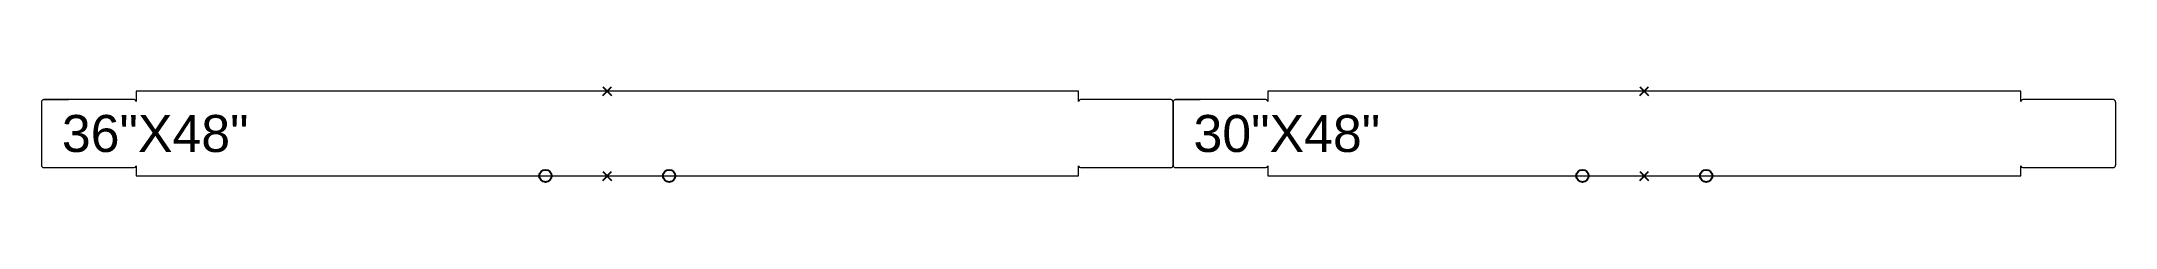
# Model space of a CAD drawing. Extents: x 0 to 1.68, y -0.04 to 0.04.
import ezdxf

# ---------------------------------------------------------------- set-up
doc = ezdxf.new("R2010")
doc.units = 0
doc.styles.get("Standard").update_dxf_attribs({"font": 'arial.ttf'})

msp = doc.modelspace()

# ---------------------------------------------------------------- linework, layer by layer
at = {"color": 5, "linetype": 'Continuous', "lineweight": 0}
for p, q in [((0.8385, 0.0343), (0.0765, 0.0343)), ((0.0765, 0.0343), (0.0765, 0.026)), ((0.8385, 0.026), (0.8385, 0.0343)), ((1.6005, 0.0343), (0.9915, 0.0343)), ((0.9915, 0.0343), (0.9915, 0.026)), ((1.6005, 0.026), (1.6005, 0.0343)), ((0, 0.0255), (0, -0.0255)), ((0.0017, 0.0275), (0.0218, 0.0275)), ((0.0215, 0.0275), (0.002, 0.0275)), ((0.0747, 0.0275), (0.0215, 0.0275)), ((0.075, 0.0275), (0.0747, 0.0275)), ((0.8403, 0.0275), (0.84, 0.0275)), ((0.8935, 0.0275), (0.8403, 0.0275)), ((0.9133, 0.0275), (0.8932, 0.0275)), ((0.913, 0.0275), (0.8935, 0.0275)), ((0.915, -0.0255), (0.915, 0.0255)), ((0.915, 0.0255), (0.915, -0.0255)), ((0.9167, 0.0275), (0.9368, 0.0275)), ((0.9365, 0.0275), (0.917, 0.0275)), ((0.9897, 0.0275), (0.9365, 0.0275)), ((0.99, 0.0275), (0.9897, 0.0275)), ((1.6023, 0.0275), (1.602, 0.0275)), ((1.6555, 0.0275), (1.6023, 0.0275)), ((1.6753, 0.0275), (1.6552, 0.0275)), ((1.675, 0.0275), (1.6555, 0.0275)), ((1.677, 0.0255), (1.677, -0.0255)), ((0.002, -0.0275), (0.025, -0.0275)), ((0.025, -0.0275), (0.0747, -0.0275)), ((0.0747, -0.0275), (0.075, -0.0275)), ((0.0765, -0.026), (0.0765, -0.0343)), ((0.8385, -0.0343), (0.8385, -0.026)), ((0.84, -0.0275), (0.8403, -0.0275)), ((0.8403, -0.0275), (0.89, -0.0275)), ((0.89, -0.0275), (0.913, -0.0275)), ((0.917, -0.0275), (0.94, -0.0275)), ((0.94, -0.0275), (0.9897, -0.0275)), ((0.9897, -0.0275), (0.99, -0.0275)), ((0.9915, -0.026), (0.9915, -0.0343)), ((1.6005, -0.0343), (1.6005, -0.026)), ((1.602, -0.0275), (1.6023, -0.0275)), ((1.6023, -0.0275), (1.652, -0.0275)), ((1.652, -0.0275), (1.675, -0.0275)), ((0.0765, -0.0343), (0.8385, -0.0343)), ((0.9915, -0.0343), (1.6005, -0.0343))]:
    msp.add_line(p, q, dxfattribs=at)
at = {"color": 5}
for p, q in [((0.454, 0.0379), (0.461, 0.0308)), ((0.454, 0.0308), (0.461, 0.0379)), ((1.2925, 0.0379), (1.2995, 0.0308)), ((1.2925, 0.0308), (1.2995, 0.0379)), ((0.454, -0.0379), (0.461, -0.0308)), ((0.454, -0.0308), (0.461, -0.0379)), ((1.2925, -0.0379), (1.2995, -0.0308)), ((1.2925, -0.0308), (1.2995, -0.0379))]:
    msp.add_line(p, q, dxfattribs=at)
for centre in [(0.4075, -0.0343), (0.5075, -0.0343), (1.246, -0.0343), (1.346, -0.0343)]:
    msp.add_circle(centre, 0.005, dxfattribs=at)
at = {"color": 5, "linetype": 'Continuous', "lineweight": 0}
for centre, radius, start, end in [((0.002, 0.0255), 0.00203, 90, 180), ((0.075, 0.026), 0.00151, 10.021, 90), ((0.075, 0.026), 0.00151, 0, 10.021), ((0.84, 0.026), 0.00151, 90, 169.979), ((0.84, 0.026), 0.00151, 169.979, 180), ((0.84, 0.026), 0.00151, 169.979, 180), ((0.913, 0.0255), 0.00203, 360, 90), ((0.917, 0.0255), 0.00203, 90, 180), ((0.99, 0.026), 0.00151, 10.021, 90), ((0.99, 0.026), 0.00151, 360, 10.021), ((1.602, 0.026), 0.00151, 90, 169.979), ((1.602, 0.026), 0.00151, 169.979, 180), ((1.602, 0.026), 0.00151, 169.979, 180), ((1.675, 0.0255), 0.00203, 360, 90), ((0.002, -0.0255), 0.00203, 180, 270), ((0.075, -0.026), 0.00151, 270, 349.979), ((0.075, -0.026), 0.00151, 349.979, 360), ((0.84, -0.026), 0.00151, 180, 190.021), ((0.84, -0.026), 0.00151, 180, 190.021), ((0.84, -0.026), 0.00151, 190.021, 270), ((0.913, -0.0255), 0.00203, 270, 360), ((0.917, -0.0255), 0.00203, 180, 270), ((0.99, -0.026), 0.00151, 270, 349.979), ((0.99, -0.026), 0.00151, 349.979, 0), ((1.602, -0.026), 0.00151, 180, 190.021), ((1.602, -0.026), 0.00151, 180, 190.021), ((1.602, -0.026), 0.00151, 190.021, 270), ((1.675, -0.0255), 0.00203, 270, 0)]:
    msp.add_arc(centre, radius, start, end, dxfattribs=at)
at = {"color": 5}
for p in [(0.4575, 0.0343), (1.296, 0.0343), (0.4575, -0.0343), (1.296, -0.0343)]:
    msp.add_point(p, dxfattribs=at)

# ---------------------------------------------------------------- texts
at = {"char_height": 0.03, "attachment_point": 1}
for s, insert in [('36"X48"', (0.0165, 0.0151)), ('30"X48"', (0.9315, 0.0151))]:
    msp.add_mtext_dynamic_manual_height_columns(s, width=75.494015, gutter_width=12.5, heights=[0], dxfattribs=dict(at, insert=insert))

doc.saveas('drawing.dxf')
